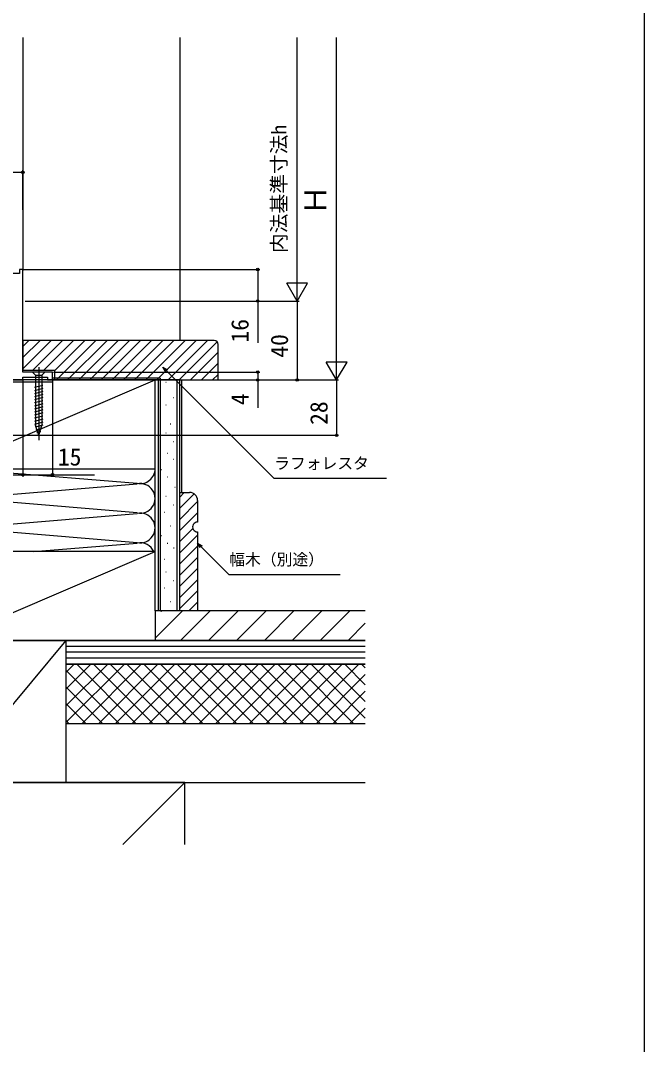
# Model space of a CAD drawing. Units: millimetres, scale not verified. Extents: x -525 to 525, y -782 to 778.
# Drawn here: x 209 to 525, y -121 to 398 of the extents above; entities that cross this region are included whole.
import ezdxf
from ezdxf.enums import TextEntityAlignment as Align

# ---------------------------------------------------------------- set-up
doc = ezdxf.new("R2010")
doc.units = ezdxf.units.MM
doc.header["$LTSCALE"] = 4
for name, color, linetype in [('0-2_YKK_11', 7, 'Continuous'), ('0-3_YKK_12', 2, 'Continuous'), ('0-4_YKK_13', 4, 'Continuous'), ('0-6_YKK_D', 6, 'Continuous'), ('0-7_YKK_ZWAK', 7, 'Continuous'), ('0-8_YSS_K', 3, 'Continuous'), ('0-9_YSS_KE', 3, 'Continuous')]:
    doc.layers.add(name, color=color, linetype=linetype)
doc.styles.add('ＭＳ ゴシック', font='')
doc.styles.get('ＭＳ ゴシック').set_extended_font_data('MS Gothic')

msp = doc.modelspace()

# ---------------------------------------------------------------- linework, layer by layer
at = {"layer": '0-2_YKK_11'}
msp.add_lwpolyline([(96, 215.7), (156.6, 215.7), (156.6, 187.7), (160, 187.7), (160, 189.6), (159.5, 190.1), (159, 190.6), (159, 215.7), (210, 215.7), (210, 217.2), (222.5, 217.2), (222.5, 215.7), (225, 215.7), (225, 219.7), (210, 219.7), (210, 271.7), (208.2, 271.7), (208.2, 269.7), (200, 269.7), (200, 266.4)], dxfattribs=at)
at = {"layer": '0-3_YKK_12'}
msp.add_line((210, 389.2), (210, 271.2), dxfattribs=at)
at = {"layer": '0-4_YKK_13'}
for p, q in [((216.451, 218.15), (216.451, 192.616)), ((218.001, 222.2), (218.001, 185.2)), ((221.101, 219.7), (219.551, 218.15)), ((219.551, 218.15), (219.551, 192.616)), ((220.101, 212.955), (215.901, 211.829)), ((220.101, 211.402), (215.901, 210.277)), ((220.101, 209.849), (215.901, 208.724)), ((220.101, 208.296), (215.901, 207.171)), ((220.101, 206.743), (215.901, 205.618)), ((220.101, 205.19), (215.901, 204.065)), ((220.101, 203.637), (215.901, 202.512)), ((220.101, 202.084), (215.901, 200.959)), ((220.101, 200.531), (215.901, 199.406)), ((220.101, 198.979), (215.901, 197.853)), ((220.101, 197.426), (215.901, 196.3)), ((220.101, 195.873), (215.901, 194.747)), ((220.101, 194.32), (215.901, 193.194)), ((220.101, 192.767), (216.159, 191.711)), ((218.001, 187.7), (216.451, 192.616)), ((218.001, 187.7), (216.451, 192.616)), ((218.001, 187.7), (219.551, 192.616)), ((219.647, 191.092), (216.611, 190.279)), ((219.112, 189.396), (217.062, 188.847))]:
    msp.add_line(p, q, dxfattribs=at)
msp.add_lwpolyline([(221.101, 219.7), (214.901, 219.7), (216.451, 218.15), (219.551, 218.15)], dxfattribs=at)
at = {"layer": '0-6_YKK_D'}
for p, q in [((349, 266.2), (349, 389.2)), ((369, 226.2), (369, 389.2)), ((210, 301.959), (210, 321.959)), ((95, 320.959), (210, 320.959)), ((210.1, 271.7), (330, 271.7)), ((349, 255.7), (349, 273.887)), ((349, 255.7), (343.75, 264.793)), ((354.25, 264.793), (343.75, 264.793)), ((349, 255.7), (354.25, 264.793)), ((211.1, 255.7), (350, 255.7)), ((228, 255.7), (330, 255.7)), ((229, 255.7), (350, 255.7)), ((349, 255.7), (349, 215.7)), ((369, 215.7), (369, 233.887)), ((369, 215.7), (363.75, 224.793)), ((374.25, 224.793), (363.75, 224.793)), ((369, 215.7), (374.25, 224.793)), ((225.5, 219.7), (330, 219.7)), ((210, 215.45), (210, 166.7)), ((210, 214.45), (210, 166.7)), ((224.75, 215.7), (370, 215.7)), ((224.75, 215.7), (370, 215.7)), ((225, 215.2), (225, 166.7)), ((225.5, 215.7), (350, 215.7)), ((225.5, 215.7), (330, 215.7)), ((369, 215.7), (369, 187.7)), ((159.3, 187.7), (370, 187.7)), ((160, 167.7), (210, 167.7))]:
    msp.add_line(p, q, dxfattribs=at)
for points in [[(329, 271.7), (329, 255.7), (329, 234.491)], [(282.305, 219.831), (280.985, 222.118), (283.271, 220.798)], [(280.985, 222.118), (282.788, 220.314), (337.11, 165.992), (394.332, 165.992)], [(329, 219.7), (329, 215.7), (329, 201.582)], [(210, 167.7), (225, 167.7), (246.277, 167.7)], [(299.82, 130.681), (298.5, 132.967), (300.786, 131.647)], [(298.5, 132.967), (300.303, 131.164), (314.367, 117.1), (370.723, 117.1)]]:
    msp.add_lwpolyline(points, dxfattribs=at)
for centre in [(210, 320.959), (329, 271.7), (329, 255.7), (329, 219.7), (329, 215.7), (349, 215.7), (369, 187.7), (210, 167.7), (210, 167.7), (225, 167.7)]:
    msp.add_circle(centre, 0.637, dxfattribs=at)
at = {"layer": '0-7_YKK_ZWAK'}
msp.add_lwpolyline([(-525, -782.3), (525, -782.3), (525, 747.7)], dxfattribs=at)
at = {"layer": '0-8_YSS_K'}
for p, q in [((289.5, 389.2), (289.5, 235.7)), ((210, 232.671), (213.029, 235.7)), ((210, 227.014), (218.686, 235.7)), ((210, 221.357), (224.343, 235.7)), ((215, 220.7), (230, 235.7)), ((220.657, 220.7), (235.657, 235.7)), ((226, 220.386), (241.314, 235.7)), ((226.971, 215.7), (246.971, 235.7)), ((232.627, 215.7), (252.627, 235.7)), ((238.284, 215.7), (258.284, 235.7)), ((243.941, 215.7), (263.941, 235.7)), ((249.598, 215.7), (269.598, 235.7)), ((255.255, 215.7), (275.255, 235.7)), ((260.912, 215.7), (280.912, 235.7)), ((266.569, 215.7), (286.569, 235.7)), ((272.225, 215.7), (292.225, 235.7)), ((277.882, 215.7), (297.882, 235.7)), ((283.539, 215.7), (303.539, 235.7)), ((289.196, 215.7), (308.509, 235.013)), ((294.853, 215.7), (309, 229.847)), ((300.51, 215.7), (309, 224.19)), ((306.167, 215.7), (309, 218.533)), ((172, 170.7), (277, 215.7)), ((278.5, 215.7), (278.5, 98.699)), ((282.469, 214.591), (282.669, 214.591)), ((288, 215.7), (288, 98.699)), ((290.5, 158.7), (290.5, 215.7)), ((279.485, 209.87), (279.685, 209.87)), ((282.469, 203.156), (282.669, 203.156)), ((286.199, 206.886), (286.399, 206.886)), ((279.485, 197.934), (279.685, 197.934)), ((284.707, 193.458), (284.907, 193.458)), ((282.469, 188.982), (282.669, 188.982)), ((286.199, 184.506), (286.399, 184.506)), ((279.485, 181.522), (279.685, 181.522)), ((283.215, 178.538), (283.415, 178.538)), ((286.199, 175.554), (286.399, 175.554)), ((181.032, 170.542), (267.968, 163.358)), ((280.231, 170.332), (280.431, 170.332)), ((283.215, 166.603), (283.415, 166.603)), ((181.032, 155.858), (267.968, 163.042)), ((286.945, 161.381), (287.145, 161.381)), ((282.469, 156.905), (282.669, 156.905)), ((289.5, 156.398), (291.802, 158.7)), ((289.5, 150.741), (296.76, 158.001)), ((267.968, 148.358), (181.032, 155.542)), ((286.199, 152.429), (286.399, 152.429)), ((289.5, 145.084), (298.5, 154.084)), ((298.5, 154.7), (298.5, 143.7)), ((181.032, 140.858), (267.968, 148.042)), ((281.723, 148.699), (281.923, 148.699)), ((289.5, 139.427), (298.5, 148.427)), ((181.032, 140.542), (267.968, 133.358)), ((284.783, 141.768), (284.983, 141.768)), ((289.5, 133.771), (296.131, 140.402)), ((279.981, 136.966), (280.181, 136.966)), ((289.5, 128.114), (298.5, 137.114)), ((215.424, 128.7), (267.968, 133.042)), ((283.182, 132.965), (283.382, 132.965)), ((286.384, 130.564), (286.584, 130.564)), ((289.5, 122.457), (298.5, 131.457)), ((172, 83.7), (277, 128.7)), ((281.582, 124.961), (281.782, 124.961)), ((289.5, 116.8), (298.5, 125.8)), ((289.5, 111.143), (298.5, 120.143)), ((282.469, 118.536), (282.669, 118.536)), ((289.5, 105.486), (298.5, 114.486)), ((281.723, 110.33), (281.923, 110.33)), ((286.199, 114.06), (286.399, 114.06)), ((289.5, 99.829), (298.5, 108.829)), ((277, 84.899), (290.801, 98.7)), ((284.783, 103.399), (284.983, 103.399)), ((289.943, 83.7), (304.943, 98.7)), ((294.027, 98.7), (298.5, 103.173)), ((304.085, 83.7), (319.085, 98.7)), ((318.227, 83.7), (333.227, 98.7)), ((332.369, 83.7), (347.369, 98.7)), ((346.511, 83.7), (361.511, 98.7)), ((360.654, 83.7), (375.654, 98.7)), ((279.981, 98.598), (280.181, 98.598)), ((374.796, 83.7), (383.5, 92.404)), ((172, 11.7), (232, 83.7)), ((383.5, 80.7), (232, 80.7)), ((383.5, 77.7), (232, 77.7)), ((383.5, 74.7), (232, 74.7)), ((383.5, 71.7), (232, 71.7)), ((232, 71.7), (383.5, 71.7)), ((232, 11.7), (232, 71.7)), ((232, 67.674), (236.026, 71.7)), ((232, 59.189), (244.511, 71.7)), ((232, 50.703), (252.997, 71.7)), ((232, 42.218), (261.482, 71.7)), ((258.813, 41.7), (232, 68.513)), ((267.298, 41.7), (237.298, 71.7)), ((239.967, 41.7), (269.967, 71.7)), ((275.783, 41.7), (245.783, 71.7)), ((248.453, 41.7), (278.453, 71.7)), ((284.269, 41.7), (254.269, 71.7)), ((256.938, 41.7), (286.938, 71.7)), ((292.754, 41.7), (262.754, 71.7)), ((265.423, 41.7), (295.423, 71.7)), ((301.239, 41.7), (271.239, 71.7)), ((273.908, 41.7), (303.908, 71.7)), ((309.725, 41.7), (279.725, 71.7)), ((282.394, 41.7), (312.394, 71.7)), ((318.21, 41.7), (288.21, 71.7)), ((290.879, 41.7), (320.879, 71.7)), ((326.695, 41.7), (296.695, 71.7)), ((299.364, 41.7), (329.364, 71.7)), ((335.18, 41.7), (305.18, 71.7)), ((307.849, 41.7), (337.849, 71.7)), ((343.666, 41.7), (313.666, 71.7)), ((316.335, 41.7), (346.335, 71.7)), ((352.151, 41.7), (322.151, 71.7)), ((324.82, 41.7), (354.82, 71.7)), ((360.636, 41.7), (330.636, 71.7)), ((333.305, 41.7), (363.305, 71.7)), ((369.122, 41.7), (339.122, 71.7)), ((341.791, 41.7), (371.791, 71.7)), ((377.607, 41.7), (347.607, 71.7)), ((350.276, 41.7), (380.276, 71.7)), ((383.5, 44.292), (356.092, 71.7)), ((383.5, 52.777), (364.577, 71.7)), ((383.5, 61.263), (373.063, 71.7)), ((383.5, 69.748), (381.548, 71.7)), ((358.761, 41.7), (383.5, 66.439)), ((250.328, 41.7), (232, 60.028)), ((367.246, 41.7), (383.5, 57.954)), ((241.842, 41.7), (232, 51.542)), ((375.732, 41.7), (383.5, 49.468)), ((233.357, 41.7), (232, 43.057)), ((232, 41.7), (383.5, 41.7)), ((232, 11.7), (383.5, 11.7)), ((260.65, -19.65), (292, 11.7))]:
    msp.add_line(p, q, dxfattribs=at)
for points in [[(289.5, 98.7), (289.5, 158.7), (294.5, 158.7)], [(298.5, 138.7), (298.5, 98.7), (289.5, 98.7)]]:
    msp.add_lwpolyline(points, dxfattribs=at)
for centre, radius, start, end in [((269.5, 170.7), 7.5, 258.21646, 0), ((269.5, 155.7), 7.5, 258.21646, 101.78354), ((294.5, 154.7), 4, 0.00001, 89.99999), ((269.5, 140.7), 7.5, 258.21646, 101.78354), ((298.5, 141.2), 2.5, 89.99999, 270.00001), ((269.5, 125.7), 7.5, 23.57819, 101.78354)]:
    msp.add_arc(centre, radius, start, end, dxfattribs=at)
at = {"layer": '0-9_YSS_KE'}
for p, q in [((279.5, 216.7), (225, 216.7)), ((289.5, 215.7), (277, 215.7)), ((277, 98.699), (277, 215.7)), ((279.5, 216.7), (279.5, 98.7)), ((289.5, 98.699), (289.5, 215.7)), ((289.5, 98.699), (277, 98.699)), ((383.5, 83.7), (232, 83.7)), ((232, 71.7), (232, 83.7)), ((232, 71.7), (383.5, 71.7))]:
    msp.add_line(p, q, dxfattribs=at)
for points in [[(307, 235.7), (210, 235.7), (210, 220.7), (226, 220.7), (226, 215.7), (309, 215.7), (309, 233.7)], [(161, -19.65), (161, 214.7), (225, 214.7)], [(277, 98.699), (277, 128.7), (172, 128.7), (172, 83.7), (277, 83.7)], [(383.5, 98.7), (277, 98.7), (277, 83.7), (383.5, 83.7)], [(172, 83.7), (172, 11.7), (232, 11.7)], [(232, 11.7), (232, 83.7), (172, 83.7)], [(292, -19.65), (292, 11.7), (172, 11.7), (172, -19.65)]]:
    msp.add_lwpolyline(points, dxfattribs=at)
msp.add_lwpolyline([(277, 170.7), (277, 215.7), (172, 215.7), (172, 170.7)], close=True, dxfattribs=at)
msp.add_arc((307, 233.7), 2, 0.00001, 89.99999, dxfattribs=at)

# ---------------------------------------------------------------- texts
at = {"layer": '0-6_YKK_D', "style": 'ＭＳ ゴシック'}
for s, height, p in [('内法基準寸法h', 7.331, (345.636, 280.03)), ('Ｈ', 11, (367, 299.348)), ('16', 8.798, (327, 234.65)), ('40', 8.798, (347, 226.973)), ('4', 8.798, (327, 202.968)), ('28', 8.798, (367, 192.939))]:
    msp.add_text(s, height=height, rotation=90, dxfattribs=at).set_placement(p, align=Align.BOTTOM_LEFT)
for s, height, p in [('15', 8.798, (227.709, 169.7)), ('ラフォレスタ', 5.865, (337.34, 168.795)), ('幅木（別途）', 5.865, (314.58, 120.039))]:
    msp.add_text(s, height=height, dxfattribs=at).set_placement(p, align=Align.BOTTOM_LEFT)

doc.saveas('drawing.dxf')
